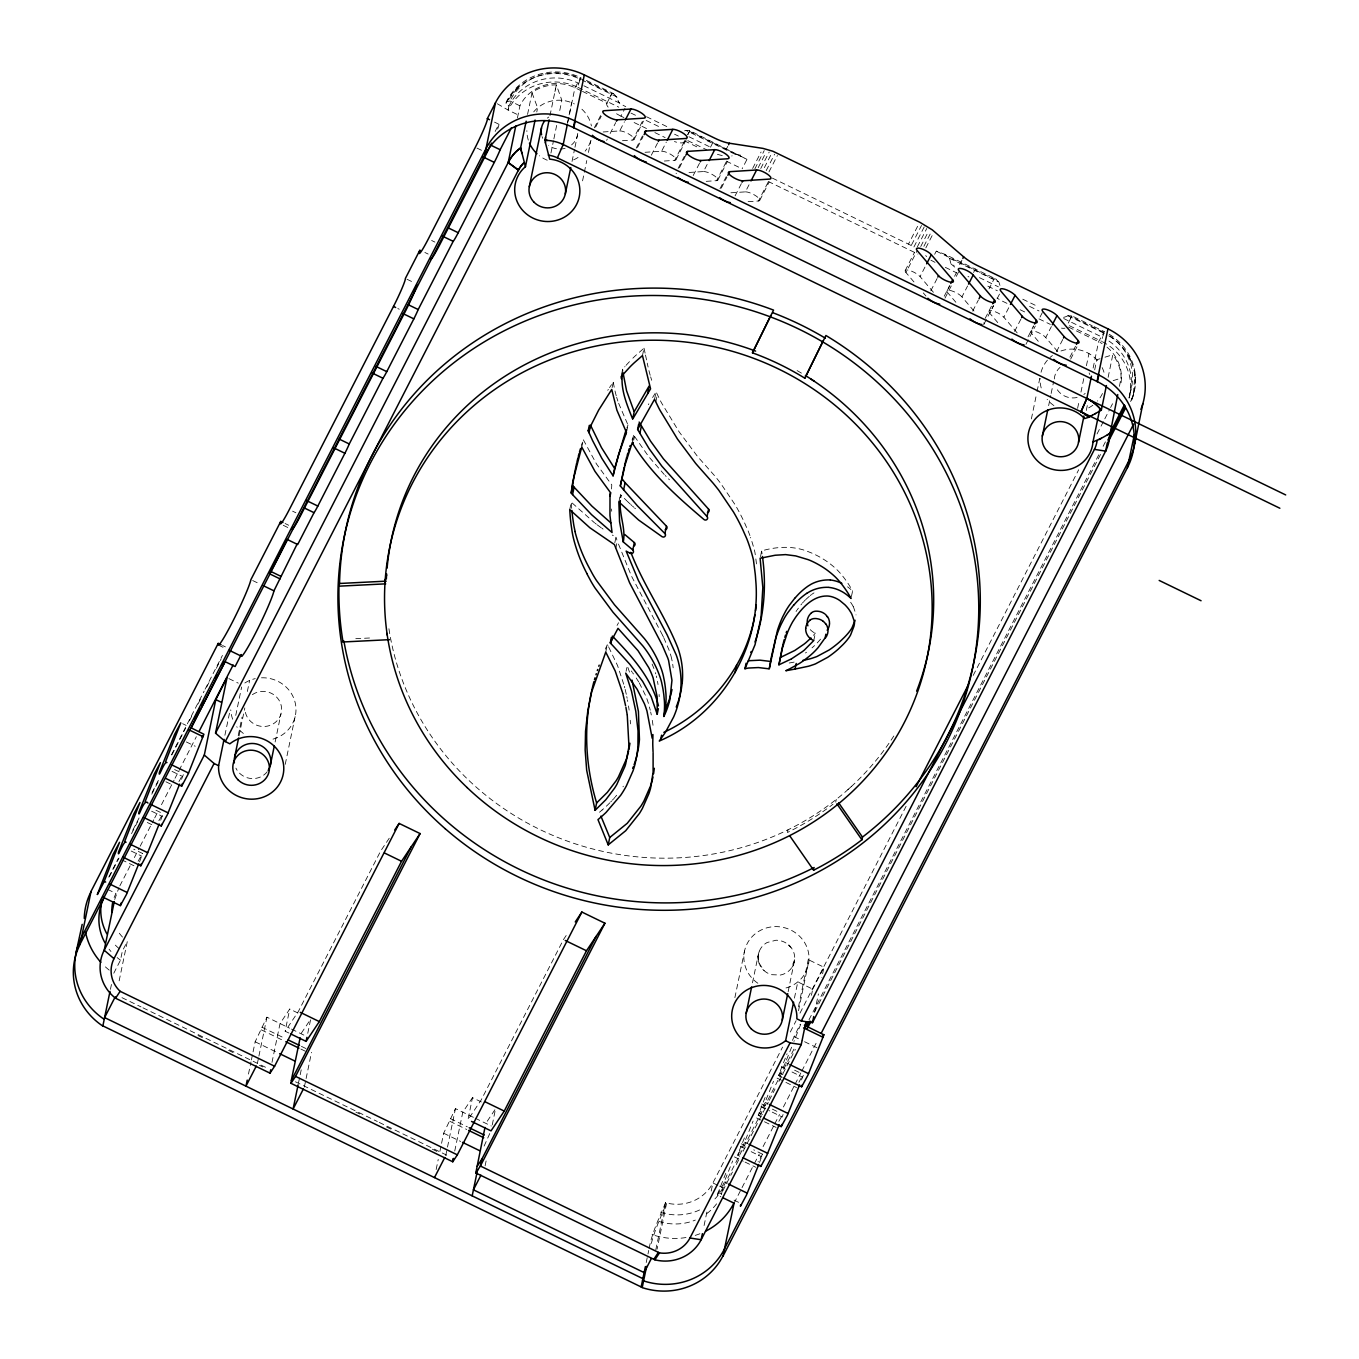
<?xml version="1.0" encoding="UTF-8"?>
<svg xmlns="http://www.w3.org/2000/svg" width="1359" height="1359" viewBox="0 0 1359 1359"><rect width="100%" height="100%" fill="white"/><g stroke="black" fill="none" stroke-linecap="round" stroke-linejoin="round"><path stroke-width="0.75" stroke-dasharray="5 3.75" d="M620.316 497.683L620.384 494.506L626.737 500.758M758.084 957.874L758.135 956.107M611.55 488.985L611.771 484.908L596.499 463.98L583.266 439.653L581.465 445.344M782.155 1077.313L778.605 1075.241L787.048 1053.786M783.056 1114.465L782.24 1116.996L771.606 1111.832M687.875 134.745L689.709 130.906A19.875 2.055 25.4 0 0 689.37 130.413L746.991 159.36L742.133 168.805M788.169 991.645L794.692 959.522A18.363 17.548 11.7 0 0 776.023 940.224L767.054 942.534A18.363 17.548 11.7 0 0 759.069 963.208L764.115 970.649A18.363 17.548 11.7 0 0 771.47 974.675L780.525 975.032A18.363 17.548 11.7 0 0 791.125 968.559L794.692 959.522M481.358 1101.962L472.49 1097.664L467.989 1119.714L481.222 1099.924L563.441 939.613L567.722 933.225M492.264 1124.878L495.525 1108.842L485.826 1123.349M114.7 899.522L118.879 887.767M110.436 989.369L111.693 983.304M113.782 973.231L120.492 960.15L122.361 951.079L127.304 941.447L118.488 984.035M224.898 735.27L229.943 710.927M235.753 715.412L241.63 687.025M238.216 735.576L242.021 717.195M247.355 691.476L249.631 680.434M239.014 735.983L244.824 707.937M275.13 741.997L280.939 713.951M285.237 764.336L295.633 714.138M248.476 1074.069L250.973 1061.957M251.398 1059.952L252.655 1053.904M253.063 1051.883L255.152 1041.792L266.942 1017.195L289.552 1028.168M258.482 1058.117L257.208 1064.25L262.814 1066.968M258.906 1056.079L266.942 1017.195M271.987 1062.415L280.039 1023.548L289.739 1009.041L299.269 1013.661M288.957 1033.061L285.152 1031.226L289.739 1009.041M307.763 1033.316L310.684 1019.199L300.985 1033.706M298.521 1082.8L299.778 1076.753M300.203 1074.731L301.868 1066.662M579.308 82.067L578.764 83.324A52.101 49.807 11.7 0 0 508.929 106.019L506.007 103.488L506.329 101.891A55.464 53.018 11.7 0 1 580.837 77.718L579.529 81.574M304.331 1087.115L311.534 1052.325M508.929 106.019L508.096 110.062L518.051 114.886M517.439 117.91L519.953 105.747A41.059 39.241 11.7 0 1 574.959 87.74L580.599 90.475M527.564 114.411L532.116 92.463A41.059 39.241 11.7 0 1 556.341 84.87L561.862 100.328L559.347 112.508M532.015 92.888L537.62 107.888L536.771 111.948M549.97 115.685L556.341 84.87L554.948 91.597M550.939 153.057L553.47 140.894M553.877 138.873L556.816 124.671M567.467 122.973L568.725 116.891M569.149 114.869L571.663 102.689M567.824 122.225L574.959 87.74L580.837 77.718M497.309 103.76L508.096 110.062A52.101 49.807 11.7 0 1 577.932 87.35L578.764 83.324M572.037 161.449L574.551 149.286M574.976 147.248L577.49 135.085M582.569 180.849L586.765 160.566M588.447 152.446L590.961 140.283M581.737 447.043L583.266 439.653M569.744 509.608L571.273 502.218L594.512 522.79M436.154 1169.521L438.227 1159.431M439.908 1151.362L441.165 1145.314M441.573 1143.31L443.663 1133.219L455.452 1108.621L473.425 1117.336M445.718 1155.677L455.452 1108.621M612.111 387.621L613.266 382.083L609.545 387.587M454.738 1151.056L462.79 1112.189L472.49 1097.664M621.505 374.744L622.66 369.206L625.004 366.522M626.448 432.434L627.994 425.044L618.413 402.757M642.467 355.599L644.013 348.21L636.182 355.039A118.522 113.273 11.7 0 0 631.697 359.337L631.188 359.88M618.855 501.913L620.384 494.506M620.825 497.751L621.301 495.44M632.224 442.694L633.753 435.305L648.617 456.539L664.245 474.512M633.719 440.163L634.5 436.477M485.095 1165.869L486.369 1159.703M614.812 542.751L615.95 537.196L612.297 535.055M615.763 548.526L617.292 541.137L615.95 537.196M654.545 399.308L656.091 391.902L660.219 400.429A111.336 106.41 11.7 0 0 661.612 403.045L679.041 431.72L697.065 455.843A205.973 196.868 11.7 0 0 700.208 459.495L714.256 475.344A219.105 209.422 11.7 0 1 720.389 482.972L735.032 504.614A208.471 199.263 11.7 0 1 741.182 515.859A244.161 233.357 11.7 0 1 744.29 522.264L748.163 531.012A117.604 112.406 11.7 0 1 750.083 536.041L750.525 537.349M655.802 401.924L657.331 394.535M605.757 652.116L607.286 644.727L608.203 646.272M626.091 671.278L626.856 667.592M760.513 556.646L761.635 550.871C777.28 546.386 794.285 545.503 809.488 552.179A56.5 54.003 11.7 0 1 813.073 553.64A86.11 82.304 11.7 0 1 822.908 558.889A68.935 65.895 11.7 0 1 828.514 562.609A106.223 101.534 11.7 0 1 833.746 566.805L835.038 567.926A52.933 50.606 11.7 0 1 838.163 570.933A86.008 82.203 11.7 0 1 845.859 580.293L847.235 582.247A90.594 86.585 11.7 0 1 852.603 591.063M646.221 1262.528L648.719 1250.416M649.143 1248.411C652.048 1232.205 659.455 1217.579 665.604 1202.494L666.64 1203.004A40.855 39.054 11.7 0 0 712.897 1182.942L782.58 1047.093M651.335 1243.417C654.97 1229.436 661.052 1216.305 666.64 1203.004L657.093 1249.159M655.785 1249.889L665.604 1202.494M734.879 997.659L744.545 951.011M813.786 640.514L815.315 633.107L814.211 632.648A9.003 8.613 11.7 0 1 813.446 632.241L813.124 632.037A11.806 11.297 11.7 0 1 812.393 631.527L811.629 630.933A12.469 11.925 11.7 0 1 809.386 628.571M752.478 982.795L758.373 954.409M704.081 1225.529L707.444 1209.306M711.216 1191.045L712.897 1182.942L717.875 1185.354M787.982 829.822L787.422 832.506A274.297 262.168 11.7 0 0 833.016 804.205M721.493 1194.323L722.852 1187.766L795.423 1046.26M851.413 596.618L852.569 591.063L851.125 589.738M794.437 998.118L797.801 981.894L812.716 989.131L811.442 995.298M835.717 802.099L836.278 799.398M798.48 1006.798L808.979 956.09M798.531 1010.688L809.03 959.998L823.945 967.234L821.821 977.495M814.585 1012.421L818.424 993.939M1031.379 418.895L1036.645 393.498M1037.07 391.477L1039.788 378.329M1048.638 405.628L1050.745 395.503M1051.153 393.464L1053.684 381.301M1077.602 408.329L1079.284 400.209M1080.966 392.105L1083.904 377.904M1086.419 365.741L1088.95 353.561M1093.129 368.068L1098.599 341.687L1104.204 331.817M1086.283 410.469L1087.54 404.37M1094.691 369.903L1096.781 359.761L1102.795 357.876M1129.482 396.998A52.101 49.807 11.7 0 0 1101.554 341.296L1102.506 337.015M1102.829 336.268L1104.171 333.074M1108.129 377.343L1112.8 354.75L1104.799 357.247M1119.442 386.347L1121.124 377.377M1121.056 378.549L1121.158 378.142A41.059 39.241 11.7 0 0 1112.8 354.75M1129.074 398.153L1129.737 395.316M794.064 962.868L794.454 961.238M1133.678 393.617L1132.047 398.476M183.346 774.647L180.373 782.274M800.74 1024.278L793.928 1041.47M803.339 1075.275L800.366 1082.902M632.071 439.976L633.753 435.305M626.839 428L627.994 425.044M139.518 861.929L142.61 853.503L133.743 849.205M160.719 820.19L163.063 813.769M725.774 1173.276L717.348 1194.595L720.865 1196.803M738.549 1152.585L737.75 1155.252L741.301 1156.985M765.1 1097.443L758.169 1115.178L761.719 1117.149M759.511 1162.557L762.569 1154.131L758.084 1161.894M717.399 1195.105L723.26 1184.284L732.654 1160.943M739.313 1150.665L744.664 1137.279M737.784 1155.269L743.509 1144.822L753.073 1121.124M758.254 1115.45L764.115 1104.629L773.509 1081.288M792.416 1040.399L800.162 1024.176M778.724 1075.598L784.381 1065.167L793.163 1043.372M1130.62 401.534L1133.27 395.248L1134.969 374.15L1135.19 379.824M605.299 649.126L607.286 644.727M793.537 964.414L792.076 967.217M138.091 861.266L142.576 853.486M178.946 781.612L182.667 774.715M798.939 1082.24L802.659 1075.343M158.884 820.683L162.927 813.684M778.877 1121.311L782.852 1114.363M108.72 877.133L118.352 858.344M132.808 830.162L139.569 817.014M152.089 792.586L159.801 777.552M171.37 754.992L204.139 691.102M205.09 689.234L222.434 655.412M109.349 876.861L118.997 858.073M131.517 833.645L139.23 818.611M151.766 794.183L159.462 779.149M171.998 754.721L185.487 728.407M189.343 720.899L193.199 713.373M198.023 703.979L201.879 696.471M206.687 687.076L210.543 679.551M216.336 668.288L221.143 658.894M495.152 131.466L498.872 124.23L494.54 122.14M119.847 885.881L130.498 865.105M134.371 857.563L139.213 848.118M140.181 846.232L153.737 819.8M154.705 817.914L157.61 812.257M161.483 804.698L174.071 780.151M175.039 778.265L196.342 736.731M519.919 105.815L509.982 100.991L506.329 101.891M594.325 127.831L600.882 115.056M606.777 103.454L611.805 93.652A20.249 2.089 25.4 0 1 611.992 93.55L612.077 93.533M595.633 127.168L601.239 116.211M606.607 140.385L607.303 139.026M610.123 133.539L615.729 122.582M623.883 117.57L620.944 116.144L624.987 108.261M603.158 131.976L619.721 130.923L624.41 121.8M622.456 140.707L632.801 140.045L644.047 118.148M634.109 139.382L643.47 121.121M636.216 148.148L644.642 131.721M637.524 147.485L643.13 136.529M651.301 155.232L657.62 142.899M645.049 152.293L661.612 151.24L666.301 142.117M687.637 134.507L689.676 131.211M664.347 161.025L674.693 160.362L685.921 138.465M676.001 159.699L687.229 137.786M678.107 168.465L686.533 152.038M679.415 167.786L685.955 155.011M693.192 175.549L699.511 163.216M710.502 147.197L713.237 141.863M689.013 172.474L703.503 171.557L708.192 162.434M726.165 149.439L727.761 146.33M706.238 181.342L716.584 180.679L727.812 158.765M717.892 180.017L727.252 161.755M719.998 188.782L728.424 172.355M721.306 188.103L726.912 177.163M735.083 195.866L741.402 183.533M752.648 168.465L761.074 152.038M754.857 168.89L764.217 150.628M730.904 192.791L745.395 191.874L750.066 182.752M758.203 167.684L765.678 153.074M760.751 168.499L769.194 152.072M764.37 167.65L770.927 154.875M766.187 170.622L774.613 154.196M768.973 171.913L777.399 155.47M748.13 201.659L758.475 200.996L769.704 179.082M759.783 200.334L769.143 182.072M772.405 178.131L908.475 244.127L917.835 225.866M924.205 226.936L913.911 247.015L911.226 245.52L921.521 225.441M905.196 270.577L914.556 252.315M917.41 246.743L926.77 228.482M913.961 281.942L905.943 272.513L917.189 250.617M920.739 246.523L928.231 231.913M923.882 246.302L930.439 233.527M925.836 247.899L932.393 235.124M933.412 292.287L920.077 276.59L925.7 265.651M934.652 254.303L936.266 251.16L944.879 254.286L996.062 279.105A17.276 4.909 27.2 0 0 998.491 281.84L949.533 258.295L944.879 254.286M489.75 1133.542L483.991 1146.384M930.813 290.775L937.132 278.459M959.675 264.631L962.07 259.96M944.233 296.228L949.856 285.271M947.087 290.894L949.89 285.424M954.579 276.285L956.447 272.632M944.981 298.165L951.538 285.39M956.26 276.404L959.08 270.934M973.554 272.564L975.388 269.014M973.978 311.041L961.968 296.908L967.591 285.968M972.704 311.092L978.31 300.152M996.062 279.105A20.079 2.072 25.4 0 0 994.007 279.156L989.148 288.618A17.276 4.909 27.2 0 0 989.029 288.838M985.19 318.38L991.747 305.588M984.069 323.969L993.429 305.707M997.744 322.576L989.726 313.148L993.48 305.843M997.217 298.555L1000.971 291.251M1017.195 332.921L1003.859 317.225L1009.482 306.268M1014.595 331.409L1020.915 319.093M1028.016 336.862L1033.638 325.905L1030.869 331.528M1025.96 344.286L1035.32 326.024M1040.043 317.038L1042.863 311.568M1057.761 351.675L1045.751 337.542L1051.373 326.585M1068.259 323.051L1071.504 316.732A20.079 2.072 25.4 0 0 1071.504 315.696A17.276 4.909 27.2 0 1 1068.48 315.781M1056.487 351.726L1062.806 339.41M1069.907 357.179L1075.53 346.222M1070.654 359.116L1077.211 346.341M790.309 1032.008L796.119 1020.677M799.992 1013.135L906.436 805.615M973.197 675.423L1078.672 469.789M1097.053 433.946L1103.831 420.729M1104.799 418.844L1109.64 409.416M1110.592 407.53L1112.528 403.759M812.716 989.131L823.945 967.234M808.979 1019.845L1099.261 453.855M1103.134 446.313L1106.039 440.656M722.767 1190.909L732.45 1172.053M736.323 1164.51L739.228 1158.836M743.101 1151.294L768.26 1102.251M769.228 1100.365L775.021 1089.035M778.894 1081.492L795.355 1049.42M814.704 1011.691L1101.113 453.243M734.064 1203.191L753.413 1165.444M754.381 1163.559L759.222 1154.131M763.095 1146.588L773.73 1125.83M774.698 1123.944L779.539 1114.516M783.413 1106.973L794.064 1086.215M795.015 1084.329L800.825 1072.998M801.793 1071.113L817.286 1040.926M609.97 97.236L611.805 93.652L579.817 78.278A51.965 49.671 11.7 0 0 509.982 100.991M608.153 107.14A17.276 4.909 27.2 0 1 606.895 103.233L606.98 103.08M617.054 625.446L618.549 622.745M648.328 404.693L648.838 403.81M652.575 397.524L656.091 391.902M508.504 98.935L506.16 102.689L519.087 85.974L515.01 90.509M607.762 390.305L608.339 389.404M389.235 838.214L380.605 851.125L298.385 1011.436L285.152 1031.226M796.068 611.465L796.799 610.395M1071.979 316.443L1070.399 318.618L1071.504 316.732L1103.44 332.225M815.315 633.107L813.463 635.349M800.91 604.891L801.793 603.821M616.663 795.253L615.287 796.901M820.53 639.172L819.613 640.259A76.019 72.656 11.7 0 1 812.019 647.852M614.829 797.444L613.877 798.531M802.473 603.022L803.407 601.969M626.057 365.333L630.236 360.848M613.402 799.058L612.416 800.111M803.916 601.425L805.224 600.066M611.601 800.995L610.786 801.844M609.902 802.744L607.643 804.987A152.887 146.126 11.7 0 1 602.105 810.015M805.768 599.54L809.335 596.295M851.363 786.521L847.897 789.664M602.105 810.015L599.506 812.24M810.27 595.531L811.442 594.613M806.482 652.252L805.462 652.983M762.433 1154.182L753.735 1149.833M812.019 594.189L813.99 592.864M740.434 155.13L735.117 154.297L731.771 155.996M689.472 131.313L746.991 159.36M1113.157 380.639L1121.158 378.142M689.115 130.345L688.469 130.447A17.276 4.909 27.2 0 1 686.227 130.396L687.127 130.464M789.205 663.005L796.612 661.663M355.786 638.679L372.043 637.881M1068.242 315.764L1067.97 315.713A19.213 16.835 33.8 0 1 1061.872 317.649L1102.404 337.27M1067.936 315.713L1104.137 333.278M613.351 93.618L614.404 94.518A17.276 4.909 27.2 0 0 616.239 96.455L616.714 96.88A19.23 16.852 33.8 0 0 619.279 102.995A19.162 16.801 33.8 0 1 616.748 96.88L582.416 80.249M719.54 1186.152L723.634 1187.936M586.341 80.385L613.572 93.669A20.181 2.072 25.4 0 0 611.992 93.55M1073.559 316.681L1092.109 325.684M1094.165 326.687L1104.459 331.681M936.266 251.16L994.007 279.156M735.117 154.297L685.683 130.328A19.179 16.801 33.7 0 1 684.613 130.838M583.843 85.77L619.313 102.978A17.276 4.909 27.2 0 0 625.786 106.681M688.979 136.766L711.487 147.689M949.533 258.295L950.943 263.816L954.103 265.345M979.414 277.627L998.389 286.834M646.527 116.738L669.97 128.103M1022.766 299.201L1037.495 306.353M577.932 87.35L618.787 107.174M630.984 113.086L636.675 115.838M646.154 120.441L661.306 127.78M674.574 134.218L678.362 136.053M687.841 140.656L706.782 149.847M987.874 286.171L997.353 290.758M1029.561 306.387L1039.04 310.973M1069.346 325.684L1101.554 341.296M582.484 91.376L606.895 103.233M684.392 140.809L699.63 148.199M726.301 161.143L741.538 168.533M768.209 181.46L917.903 254.048M935.026 262.355L930.898 260.164M945.337 267.366L956.77 272.904M1068.531 327.111L1098.599 341.687A41.059 39.241 11.7 0 1 1102.081 343.606M634.126 122.531L647.445 128.986M654.868 132.587L665.129 137.565M1006.951 303.346L1003.18 301.528A17.276 4.909 27.2 0 1 997.013 298.029M1020.15 309.75L1025.807 312.485M1039.006 318.889L1050.32 324.376M476.975 148.097L481.901 150.492M431.635 240.492L434.914 242.089M424.874 252.468L428.17 254.065M407.02 279.258L413.612 282.451M397.813 308.527L399.257 309.24M292.61 511.171L295.888 512.768M285.084 523.521L288.686 525.254M283.267 525.304L289.025 528.107M252.672 580.531L259.756 583.962M222.536 645.491L225.407 646.884M218.544 645.117L225.628 648.549M228.89 678.617L238.267 683.152M182.616 723.701L186.166 725.417M186.353 741.963L195.22 746.261M793.945 1036.577L802.795 1040.875M804.579 1041.724L816.98 1047.738M785.519 1062.5L788.39 1063.91M794.59 1070.179L799.907 1072.761M174.598 769.551L179.915 772.133M172.032 771.368L182.667 776.533M781.391 1066.849L784.941 1068.565M792.025 1071.996L802.659 1077.16M779.403 1072.914L782.937 1074.646M165.917 781.782L171.234 784.364M777.059 1078.112L784.143 1081.56M785.927 1082.41L796.544 1087.574M765.083 1102.336L767.971 1103.729M761.753 1104.001L765.304 1105.716M772.388 1109.148L777.705 1111.73M155.945 810.236L161.262 812.818M151.613 811.204L162.248 816.351M760.972 1106.668L769.823 1110.966M758.968 1112.749L762.518 1114.465M147.265 822.467L152.582 825.049M756.623 1117.947L776.125 1127.409M744.647 1142.172L747.535 1143.565M741.334 1143.819L744.868 1145.535M131.177 851.023L141.812 856.187M740.536 1146.503L744.086 1148.219M751.17 1151.668L761.804 1156.815M121.529 859.72L133.929 865.734M734.438 1156.917L743.288 1161.215M745.055 1162.081L755.689 1167.228M724.228 1181.99L727.099 1183.383M107.684 889.415L115.974 893.441A40.855 39.054 11.7 0 0 113.578 899.233M718.113 1192.404L721.663 1194.119M734.064 1200.15L741.148 1203.581M291.472 1029.086L306.59 1036.424M475.191 1118.202L491.329 1126.016M660.661 1212.143L661.697 1212.653A51.948 49.637 11.7 0 0 701.448 1209.051M261.845 1027.166L284.456 1038.123M301.426 1046.362L307.083 1049.097M450.356 1118.576L467.309 1126.815M658.775 1221.214L659.828 1221.724A51.948 49.637 11.7 0 0 695.332 1220.076M261.285 1029.85L283.912 1040.824M300.866 1049.046L306.522 1051.798M449.795 1121.277L466.749 1129.499M255.152 1041.792L277.78 1052.766M443.663 1133.219L460.633 1141.441M652.065 1234.295L653.118 1234.804M121.97 997.659L141.03 1006.9M142.933 1007.817L268.81 1068.87M295.464 1081.798L377.309 1121.498M379.212 1122.415L449.642 1156.577M197.972 1035.524L203.714 1038.31M228.55 1050.354L234.275 1053.14M355.922 1112.121L359.744 1113.972M386.483 1126.951L392.224 1129.737M432.332 1149.187L438.074 1151.973M908.475 244.127L911.226 245.52M603.073 529.076L601.986 528.311M601.29 527.819L597.264 524.88M596.329 524.183L595.123 523.249M950.943 263.816L955.7 267.927M925.649 255.628L926.702 256.545M635.451 508.725L634.585 507.96M633.719 507.196L632.513 506.126M631.833 505.531L630.831 504.614M630.168 504.002L628.843 502.762M628.521 502.456L627.128 501.148M762.841 969.409L764.115 970.649M669.46 479.795L668.509 478.861M666.148 476.482L665.197 475.497M1038.293 341.313L1031.617 333.465A8.749 2.497 27.2 0 1 1035.201 331.409A8.749 2.497 27.2 0 1 1045.751 337.542M955.853 302.259L947.835 292.831A8.749 2.497 27.2 0 1 951.419 290.775A8.749 2.497 27.2 0 1 961.968 296.908M923.305 292.915L925.972 296.058M631.289 670.972L632.037 671.975M632.513 672.654L633.464 673.996M636.199 677.988L638.696 681.929M639.274 682.881L645.95 696.352A101.432 96.948 11.7 0 1 648.532 703.775L650.265 710.196M608.747 647.207L617.53 665.519L624.274 685.853M759.766 964.907L760.649 966.521M662.496 635.129L631.476 576.097L617.292 541.137M662.682 635.519L663.43 637.031M663.787 637.796L669.24 650.485A79.875 76.342 11.7 0 1 670.123 653.118L670.87 655.582M853.214 606.556L853.367 606.878A33.856 32.361 11.7 0 1 853.656 607.541L856 614.438A17.548 16.767 11.7 0 1 856.017 614.931M1130.433 359.846L1128.123 354.308L1132.387 364.722M627.875 667.439L629.642 672.518M651.708 380.282L650.638 376.868M617.852 401.092L616.663 397.304M655.378 672.654L655.751 673.877M650.18 375.271L648.939 370.599M616.222 395.809L614.914 390.611M671.006 656.074L672.127 660.882M624.393 686.329L624.766 687.807M656.346 676.035L656.737 677.648M625.174 689.421L626.329 694.449M648.09 367.066L647.224 363.142M644.013 348.21L645.202 353.646M650.672 711.997L651.301 714.953M645.508 355.039L646.544 359.914M626.771 696.589L627.128 698.271M614.217 387.213L613.266 382.083M627.433 699.902L627.739 701.482M657.484 681.301L658.028 684.528M652.286 720.355L653.016 725.264M628.521 705.967L628.724 707.292M761.669 551.108L762.059 553.793M755.281 554.761L754.941 552.433A179.15 171.234 11.7 0 0 750.525 537.366M628.792 707.767L629.115 710.094M672.722 664.279L673.164 667.813M755.859 558.94L756.504 564.07M622.66 369.206L622.898 371.296M630.236 720.27L630.508 723.888M611.72 511.256L611.55 508.996M571.697 508.351L571.273 502.218M659.115 694.5L659.183 696.657M893.814 736A274.297 262.168 11.7 0 1 604.789 851.821A274.297 262.168 11.7 0 1 388.793 627.824M797.104 370.599A274.297 262.168 11.7 0 1 802.778 373.929M619.721 130.923A8.749 2.497 27.2 0 1 630.661 135.204A8.749 2.497 27.2 0 1 632.801 140.045M661.612 151.24A8.749 2.497 27.2 0 1 672.552 155.521A8.749 2.497 27.2 0 1 674.693 160.362M703.503 171.557A8.749 2.497 27.2 0 1 714.443 175.838A8.749 2.497 27.2 0 1 716.584 180.679M676.035 173.357A8.749 2.497 27.2 0 1 676.595 173.273M745.395 191.874A8.749 2.497 27.2 0 1 756.334 196.155A8.749 2.497 27.2 0 1 758.475 200.996M989.726 313.148A8.749 2.497 27.2 0 1 993.31 311.092A8.749 2.497 27.2 0 1 1003.859 317.225M983.865 322.779A8.749 2.497 27.2 0 1 983.593 324.393M905.943 272.513A8.749 2.497 27.2 0 1 909.528 270.458A8.749 2.497 27.2 0 1 920.077 276.59M1107.007 347.14A41.059 39.241 11.7 0 1 1120.529 385.514M1064.963 328.182A17.276 4.909 27.2 0 1 1061.498 328.148M684.409 141.115A17.276 4.909 27.2 0 1 674.438 141.574M620.944 116.144A17.276 4.909 27.2 0 1 614.064 112.168M506.007 103.488A55.464 53.018 11.7 0 1 580.514 79.332M757.863 983.253A32.667 31.223 11.7 0 1 755.332 933.701A32.667 31.223 11.7 0 1 805.887 944.913A32.667 31.223 11.7 0 1 782.512 988.723M577.745 133.42A18.363 17.548 11.7 0 1 571.612 144.886M565.106 148.318A18.363 17.548 11.7 0 1 548.407 145.311M542.717 138.295A18.363 17.548 11.7 0 1 542.037 136.579M547.354 118.097A18.363 17.548 11.7 0 1 548.815 117.01M590.638 141.064A32.65 31.206 11.7 0 1 585.134 151.138M578.051 157.44A32.65 31.206 11.7 0 1 572.173 160.447M547.235 160.226A32.65 31.206 11.7 0 1 539.404 155.758M528.311 140.096A32.65 31.206 11.7 0 1 526.867 130.668M533.713 111.863A32.65 31.206 11.7 0 1 574.33 103.913M581.924 109.213A32.65 31.206 11.7 0 1 591.42 125.962M1102.472 393.498A32.65 31.206 11.7 0 1 1097.46 401.075M1092.908 405.186A32.65 31.206 11.7 0 1 1087.37 408.498M1053.904 405.594A32.65 31.206 11.7 0 1 1047.126 399.342M1041.198 387.91A32.65 31.206 11.7 0 1 1040.111 378.363M1041.045 372.247A32.65 31.206 11.7 0 1 1052.41 355.514M1061.005 350.962A32.65 31.206 11.7 0 1 1098.819 362.157M1102.166 367.61A32.65 31.206 11.7 0 1 1104.357 373.674M1085.178 393.363A18.363 17.548 11.7 0 1 1083.819 394.467M1077.126 397.474A18.363 17.548 11.7 0 1 1056.147 387.791M1054.312 378.991A18.363 17.548 11.7 0 1 1060.054 367.338M1089.086 372.91A18.363 17.548 11.7 0 1 1089.816 374.591M759.069 963.208A18.245 17.446 11.7 0 1 759.29 951.266M122.514 937.081A40.855 39.054 11.7 0 1 118.335 931.798M267.23 771.725A18.347 17.531 11.7 0 1 235.905 768.141M252.383 694.653A18.347 17.531 11.7 0 1 279.92 701.839A18.347 17.531 11.7 0 1 267.451 726.114A18.347 17.531 11.7 0 1 244.994 709.024M261.489 677.801A32.684 31.24 11.7 0 1 295.599 704.811A32.684 31.24 11.7 0 1 271.46 739.517M243.363 733.452A32.684 31.24 11.7 0 1 236.755 726.725M232.695 719.217A32.684 31.24 11.7 0 1 230.758 709.874M244.824 682.999A32.684 31.24 11.7 0 1 255.254 678.617M120.492 960.15A51.948 49.637 11.7 0 1 117.146 957.585M110.962 951.487A51.948 49.637 11.7 0 1 109.077 949.177M699.919 1233.734A66.914 63.958 11.7 0 1 694.041 1235.739M686.006 1237.539A66.914 63.958 11.7 0 1 653.067 1234.94M109.213 970.105A66.914 63.958 11.7 0 1 104.915 966.419M853.214 606.556A19.926 19.043 11.7 0 0 852.535 605.248L850.785 602.496A30.102 28.777 11.7 0 0 850.004 601.408M797.189 609.817A97.525 93.227 11.7 0 1 798.396 608.153M847.54 586.816A46.818 44.745 11.7 0 1 850.921 589.551M652.099 664.109A95.096 90.9 11.7 0 1 653.934 668.56M623.356 786.198A105.628 100.957 11.7 0 1 622.966 786.81M498.872 124.23A24.751 1.852 -64.1 0 1 497.479 129.479M119.031 948.514A51.948 49.637 11.7 0 1 112.831 942.416M1110.031 336.03A51.965 49.654 11.7 0 1 1128.344 397.015M1108.978 341.075A52.101 49.807 11.7 0 1 1129.023 397.609M1109.199 334.263A55.464 53.001 11.7 0 1 1131.062 400.82M1108.876 335.86A55.464 53.001 11.7 0 1 1131.707 400.09M722.258 155.538A21.948 6.234 27.2 0 1 715.378 153.601M968.933 276.947A21.948 6.234 27.2 0 1 967.982 276.455M999.969 285.373A19.213 16.835 33.8 0 1 999.001 282.264M716.584 1203.836A51.948 49.637 11.7 0 1 704.862 1214.98M722.852 1187.766A51.948 49.637 11.7 0 1 712.626 1201.22M789.987 946.221L788.713 944.981L791.142 947.597L789.987 946.221"/><path stroke-width="1.5" d="M610.004 496.375L609.953 515.316L612.043 532.524L591.59 514.687L573.039 495.118L571.222 493.045L572.003 486.964A199.094 190.294 11.7 0 1 573.09 480.322L581.737 447.043L594.97 471.369L610.242 492.315L610.004 496.375L610.786 492.671M1109.607 436.426L1117.744 394.569M385.005 582.892L385.243 579.291M386.534 575.503L386.635 573.923M805.734 628.215L805.683 629.336A12.469 11.925 11.7 0 0 810.1 638.322L810.864 638.934A11.806 11.297 11.7 0 0 811.527 639.376L811.918 639.63A9.003 8.613 11.7 0 0 812.546 639.97L813.786 640.514L804.392 650.027A71.297 68.137 11.7 0 1 802.337 651.657L791.516 658.826M97.338 894.46L113.171 854.182L119.541 842.308L103.862 882.28L97.44 894.443M159.19 824.013L146.891 854.641L140.826 865.819L141.37 863.661M191.483 727.999L203.901 734.268L188.035 774.29L181.715 786.148M657.195 714.239L657.161 696.895L653.101 677.852A95.096 90.9 11.7 0 0 648.719 667.592L638.051 650.706L618.022 628.351L610.276 642.875L629.913 664.347L642.62 681.318L651.216 696.81L657.195 714.239L658.334 708.702M664.262 714.681L665.74 705.593A121.546 116.161 11.7 0 0 665.978 702.025L666.063 699.206A81.149 77.565 11.7 0 0 665.927 693.583L665.349 687.501A140.826 134.609 11.7 0 0 664.398 681.114L663.243 675.457A69.105 66.047 11.7 0 0 661.867 670.565L661.459 669.358A101.67 97.169 11.7 0 0 655.446 655.531A116.059 110.928 11.7 0 0 650.197 646.595A105.662 100.991 11.7 0 0 644.319 638.492L614.523 604.823L596.533 580.565A123.057 117.621 11.7 0 1 592.49 573.923L588.311 566.125A167.242 159.852 11.7 0 1 574.976 531.539M654.325 768.294L653.577 773.764M756.3 604.857L755.553 610.718M682.15 683.271L681.335 689.047A95.504 91.274 11.7 0 1 680.298 694.126L678.888 699.443M571.222 493.045L573.532 479.574A199.094 190.294 11.7 0 1 574.619 472.932L576.675 463.062M629.93 743.254L628.86 749.607M771.232 657.926L769.245 668.9L775.972 637.609A125.945 120.39 11.7 0 1 781.153 624.257L784.16 618.447A80.419 76.868 11.7 0 1 787.846 612.637L793.758 604.976M771.334 657.161L777.501 630.219A125.945 120.39 11.7 0 1 782.682 616.867L785.689 611.057A80.419 76.868 11.7 0 1 789.375 605.248L795.287 597.586M791.074 659.064L778.945 664.806L782.003 648.973M778.945 664.806L782.444 647.886L787.235 633.107M754.874 614.812C746.414 665.706 710.264 710.655 663.855 732.365M707.054 516.556L661.901 466.222L649.007 448.521L637.609 429.461L654.545 399.308L658.69 407.819A111.336 106.41 11.7 0 0 660.083 410.435L677.512 439.11L695.536 463.249A205.973 196.868 11.7 0 0 698.679 466.884L712.728 482.734A219.105 209.422 11.7 0 1 718.86 490.361L733.486 512.003A208.471 199.263 11.7 0 1 739.653 523.266A244.161 233.357 11.7 0 1 742.761 529.67L746.635 538.402A117.604 112.406 11.7 0 1 748.537 543.43L748.996 544.755A179.15 171.234 11.7 0 1 753.43 559.823L755.264 574.262A140.487 134.269 11.7 0 1 755.672 579.563C762.025 646.799 721.204 714.647 659.268 741.029L663.396 735.219A145.345 138.924 11.7 0 0 665.859 731.516L673.588 717.076A101.093 96.625 11.7 0 0 677.19 707.41L678.77 701.516A95.504 91.274 11.7 0 0 679.806 696.437L680.621 690.661A78.126 74.677 11.7 0 0 681.029 679.857L680.927 677.937A87.469 83.595 11.7 0 0 676.255 655.004L667.201 635.01L638.356 580.344L626.159 551.108L630.321 553.368A2.208 2.106 11.7 0 0 632.801 549.97L623.271 541.918L619.568 521.703L618.855 501.913L638.611 520.021L662.105 536.72A2.208 2.106 11.7 0 0 664.908 533.543L637.507 505.939L620.316 485.961L625.225 464.336L632.224 442.694C650.417 473.102 677.241 496.816 703.962 519.495A2.208 2.106 11.7 0 0 706.986 519.461A2.208 2.106 11.7 0 0 707.054 516.556L708.583 509.166L663.43 458.832L650.536 441.131L639.138 422.054M620.316 485.961L624.189 467.173M1134.714 443.815L1142.834 403.759M671.992 689.54L671.38 692.394A89.218 85.277 11.7 0 1 667.524 704.319L665.417 709.126M1140.897 409.348A66.54 63.584 11.7 0 0 1107.993 328.878L977.206 265.447A21.948 6.234 27.2 0 1 963.667 256.851L932.308 229.875L919.703 222.213L772.812 151.223L762.943 148.386L729.358 143.222A21.948 6.234 27.2 0 1 715.055 138.312L584.319 74.898A66.523 63.584 11.7 0 0 495.508 102.706L487.337 118.641A24.751 1.852 -64.1 0 1 475.327 147.299L428.34 238.912A24.751 1.852 -64.1 0 1 419.931 250.073L405.373 278.459A24.122 1.818 -64.1 0 1 393.498 306.438L289.314 509.574A24.122 1.818 -64.1 0 1 280.769 521.414L250.888 579.664A37.356 2.803 -64.1 0 1 232.321 622.286A37.356 2.803 -64.1 0 1 218.204 643.402L91.053 891.334L80.147 943.995L484.806 155.011A66.54 63.584 11.7 0 1 573.413 127.559L1097.426 381.692A66.523 63.584 11.7 0 1 1127.63 467.224L722.971 1256.209L734.064 1203.191L722.835 1197.738M114.292 901.544L104.201 950.23A40.855 39.054 11.7 0 0 115.549 998.236L270.016 1073.151L274.603 1066.22L399.138 823.418L420.084 833.577L295.549 1076.379L290.962 1083.31L452.768 1161.775L457.337 1154.844L581.873 912.042L604.925 923.22L480.39 1166.022L475.803 1172.953L654.885 1259.81A40.855 39.054 11.7 0 0 701.142 1239.731L801.232 1044.595L805.904 1022.002M110.011 991.374L102.876 1025.892L642.229 1287.466L646.578 1266.384M115.855 996.776L115.549 998.236L120.136 991.306A29.422 28.131 11.7 0 1 113.986 958.673L214.076 763.503L204.309 755.06L215.792 699.613L227.021 677.699L215.537 733.164L225.322 741.589L229.875 743.815A32.684 31.24 11.7 0 1 280.447 754.585A32.684 31.24 11.7 0 1 257.734 798.65A32.684 31.24 11.7 0 1 218.595 765.695L214.076 763.503M218.595 765.695L224.048 739.33M234.869 756.012L238.606 737.988M191.279 727.761L225.169 661.697L235.124 666.522L241.256 654.562A37.356 2.803 -64.1 0 0 255.373 633.464A37.356 2.803 -64.1 0 0 273.94 590.842L297.315 543.668M270.152 766.034L274.297 746.006M389.761 639.647L343.046 641.975A320.979 306.794 11.7 0 1 338.969 586.171L339.529 583.487A320.979 306.794 11.7 0 1 773.56 310.107L752.461 352.83A274.297 262.168 11.7 0 1 804.834 378.21L825.915 335.503A320.979 306.794 11.7 0 1 862.472 837.093L861.912 839.794A320.979 306.794 11.7 0 1 813.616 870.202L789.817 835.938M247.219 1080.116L245.962 1086.164L256.273 1066.085M343.046 641.975L343.283 640.802M270.016 1073.151L270.713 1069.788M300.135 1037.8L291.234 1080.762L411.25 846.759M290.962 1083.31L291.658 1079.946M484.619 155.368L495.508 102.706M290.86 1033.995L306.098 1041.385L306.93 1037.342M298.114 1084.822L293.102 1109.012L303.397 1088.933M515.757 126.03L508.198 162.536L215.537 733.164M545.333 142.423L549.682 159.139A32.65 31.206 11.7 0 1 578.119 200.877A32.65 31.206 11.7 0 1 529.364 216.081A32.65 31.206 11.7 0 1 525.44 166.698L520.616 147.91L526.154 121.206M525.44 166.698L535.089 120.051M529.297 186.71L541.477 127.899M545.486 137.276L545.452 142.95M549.121 119.796L544.976 140.843M548.255 155.13L548.849 155.215A29.388 28.08 11.7 0 1 557.394 157.848L563.204 144.53L567.399 124.247M573.413 127.559L584.319 74.898M573.804 127.746L575.197 121.036M565.31 193.895L570.78 167.531M572.564 494.574L574.093 487.185L572.751 485.639M588.192 430.837L598.673 410.078L611.737 389.472L616.884 410.146L626.448 432.434L618.702 454.263L613.079 475.837L601.833 458.306L592.524 440.469L588.192 430.837L589.347 425.299M589.025 432.706L590.553 425.316L601.459 447.57L614.608 468.43L613.079 475.837M452.768 1161.775L453.464 1158.429L453.04 1159.227M632.479 418.64C626.771 404.286 620.18 388.759 622.507 373.147M625.31 435.39L626.448 429.852M484.976 1127.46L475.803 1172.953M472.185 1195.869L477.604 1169.657M596.091 936.402L481.782 1159.295L480.39 1166.022L659.472 1252.879A29.422 28.131 11.7 0 0 689.964 1238.015L701.142 1239.731L702.399 1233.649M619.772 502.83L620.163 500.978M632.954 443.866L633.243 442.473M623.577 490.089L625.106 482.7L621.844 478.572M637.609 429.461L638.747 423.906M647.614 393.397L649.143 385.99L634.211 411.692L632.682 419.099L650.57 388.844L642.467 355.599L634.653 362.428A118.522 113.273 11.7 0 0 630.168 366.726L621.131 376.596L621.369 378.685M639.851 433.436L641.38 426.047M623.271 541.918C626.023 528.396 619.008 514.755 620.316 500.808M610.276 642.875L611.414 637.337M610.854 643.47L611.992 637.932M630.321 553.368L630.508 552.45M632.801 549.97L634.347 542.581L624.8 534.529M627.263 715.157L628.911 745.395A99.734 95.317 11.7 0 1 628.69 748.079L625.701 763.843A72.757 69.547 11.7 0 1 624.953 766.323L616.85 784.398A92.48 88.403 11.7 0 1 614.523 788.237L605.774 799.788L595.089 810.338L596.618 802.931C585.729 766.935 583.368 728.254 591.556 691.442M664.908 533.543L666.437 526.154L625.106 482.7M653.101 752.835L653.101 772.184L650.621 787.965A86.976 83.137 11.7 0 1 648.906 793.639L642.433 808.333A106.036 101.347 11.7 0 1 639.393 813.497L625.718 830.706L608.22 844.89L609.749 837.501L600.916 816.113M653.05 751.765L652.847 747.059A154.314 147.485 11.7 0 1 652.762 743.628L652.932 734.539M660.814 738.871L661.578 735.185M752.461 352.83L770.757 315.577M735.083 672.671L736.612 665.264M804.834 378.21L823.112 340.956M768.752 668.798L758.441 667.558L748.503 668.05A37.661 35.997 11.7 0 0 746.94 668.322L744.97 668.747L746.108 663.209M641.159 1286.956L645.389 1266.554M788.441 669.511L785.808 670.734L795.083 669.053L796.238 663.498M746.193 1013.219L751.646 986.855M825.898 634.194L825.134 637.898L818.084 647.648A76.019 72.656 11.7 0 1 809.284 656.244L803.933 660.389A95.181 90.968 11.7 0 1 799.245 663.566L788.645 669.426M782.274 1020.048L787.744 993.684M813.616 870.202L813.871 869.03M801.232 1044.595L790.055 1042.863L785.621 1040.722L793.605 1002.178M785.621 1040.722A32.667 31.223 11.7 0 1 735.049 1030.054A32.667 31.223 11.7 0 1 757.659 985.971A32.667 31.223 11.7 0 1 796.85 1018.825L801.3 1020.966L812.461 1022.681L813.735 1016.515M1042.336 436.052L1047.806 409.688M1092.33 415.276L1088.763 417.281A29.388 28.08 11.7 0 0 1080.983 411.794L1086.826 398.493L1091.447 376.171M1078.536 442.27L1083.989 415.905M1097.036 381.505L1107.942 328.861M1097.426 381.692L1098.819 374.982L574.806 120.849A66.54 63.584 11.7 0 0 486.199 148.284L81.54 937.268M1094.997 413.782L1101.317 410.197L1099.448 407.972A41.025 39.207 11.7 0 0 1086.843 398.527L1080.983 411.777A29.422 28.114 11.7 0 1 1088.763 417.281L1084.601 418.572A32.65 31.206 11.7 0 0 1033.214 421.596A32.65 31.206 11.7 0 0 1050.065 468.6A32.65 31.206 11.7 0 0 1092.976 441.964L1099.703 409.501M1106.413 385.548L1101.317 410.197A41.093 39.275 11.7 0 0 1086.826 398.493M812.461 1022.681L1105.614 451.12L1107.296 443M1127.443 467.581L1134.391 434.54M652.966 777.076L652.15 780.576A86.976 83.137 11.7 0 1 650.434 786.249L643.962 800.944A106.036 101.347 11.7 0 1 640.921 806.108L627.246 823.299L609.749 837.501M614.608 468.43L625.972 430.242M782.121 648.345L783.192 643.639M76.019 952.795L82.186 924.375M628.571 751.051L627.229 756.453A72.757 69.547 11.7 0 1 626.482 758.934L618.379 777.008A92.48 88.403 11.7 0 1 616.069 780.83L607.303 792.399L596.618 802.931M591.777 690.423L592.932 685.497M624.562 465.559L626.754 456.93M576.98 461.788L577.949 457.796M783.379 642.858L784.177 639.698M593.17 684.528L593.934 681.657M578.305 456.403L579.087 453.498M579.495 451.986L580.429 448.776M627.128 455.622L627.858 453.057M784.839 637.337L785.519 635.027M594.478 679.738L595.055 677.767M855.083 620.282L852.144 627.518A28.233 26.993 11.7 0 1 850.054 630.797L848.441 632.869A75.441 72.095 11.7 0 1 844.364 637.354L839.811 641.72A101.653 97.152 11.7 0 1 834.477 646.12L833.865 646.595A91.257 87.231 11.7 0 1 829.177 649.959L817.082 656.448A60.628 57.944 11.7 0 1 815.502 657.06L811.51 658.402A50.589 48.346 11.7 0 1 809.726 658.911L802.659 660.508M628.504 450.899L629.166 448.742M595.972 674.743L596.312 673.707M756.233 638.339C764.454 611.992 766.357 583.758 762.433 556.477M629.846 446.601L630.185 445.514M761.023 1165.258L760.853 1166.447L766.714 1155.626L779.183 1124.64M786.198 632.818L786.691 631.357M597.331 670.565L597.688 669.494M755.893 639.376L755.009 641.941M740.672 1204.855L740.434 1206.282L746.448 1195.105L758.747 1164.476M598.792 666.25L599.183 665.163M161.619 824.335L161.228 825.966L167.31 814.805L179.609 784.177M802.031 1085.145L801.657 1086.775L808.044 1074.918L823.911 1034.811L804.392 1025.196M634.058 764.794L634.5 763.571A86.449 82.627 11.7 0 0 636.573 756.691L638.339 748.35A107.259 102.52 11.7 0 0 639.443 739.5L638.407 711.42L632.02 680.112M781.799 1124.471L781.221 1126.611L787.303 1115.45L799.602 1084.805M121.155 902.954L120.373 905.621L126.455 894.46L138.754 863.831M182.446 783.463L181.647 786.148L165.713 778.401M633.243 766.918L632.682 768.345M124.654 841.527L139.96 802.489L133.76 814.007L118.556 851.94C117.18 859.754 123.584 840.1 126.098 842.223M145.09 801.708L160.396 762.654L154.179 774.188L138.975 812.121C137.939 820.428 144.02 797.206 147.961 803.101M165.509 761.872L180.781 722.835L174.615 734.353L159.411 772.286C158.035 780.117 164.439 760.445 166.953 762.569M751.238 651.471L750.78 652.49M801.3 1020.966L1094.437 449.387L1105.614 451.12L1106.107 450.118M521.414 151.393L520.616 147.91L517.728 150.186A41.025 39.224 11.7 0 0 508.198 162.536L518.357 170.215A29.405 28.114 11.7 0 1 524.013 162.723A29.303 28.012 11.7 0 0 518.475 169.994L225.322 741.589M518.085 170.775L518.475 169.994L508.198 162.536A41.059 39.241 11.7 0 1 519.631 148.641L520.616 147.91M195.016 718.079L199.858 708.634M201.795 704.862L203.731 701.074M215.351 678.43L217.287 674.659M222.129 665.214L224.065 661.442M416.805 284.863A24.122 1.818 -64.1 0 1 405.016 312.026L300.832 515.163A24.122 1.818 -64.1 0 1 292.015 527.971M199.246 731.074L233.119 664.993M511.46 127.729L500.163 149.728A14.592 1.104 -64.1 0 1 494.302 162.384L458.221 232.729A14.592 1.104 -64.1 0 1 453.193 241.341L418.198 309.546A11.993 0.9 -64.1 0 1 413.849 318.855L386.771 371.636A11.993 0.9 -64.1 0 1 382.966 378.261L349.263 443.968A11.993 0.9 -64.1 0 1 344.897 453.277L317.836 506.058A11.993 0.9 -64.1 0 1 314.031 512.683L297.689 544.534L287.208 539.455L269.592 573.821L280.056 578.9M204.309 755.06L104.201 950.23L113.986 958.673M114.886 997.506L104.592 1017.585L642.875 1278.649M616.442 121.223L617.139 119.847L644.047 118.148A8.749 2.497 27.2 0 0 641.89 113.307A8.749 2.497 27.2 0 0 630.95 109.026L604.059 110.725A8.749 2.497 27.2 0 0 606.199 115.566A8.749 2.497 27.2 0 0 617.139 119.847M625.344 119.983L630.95 109.026M644.064 134.694L645.95 131.042L672.841 129.343A8.749 2.497 27.2 0 1 683.781 133.624A8.749 2.497 27.2 0 1 685.921 138.465L659.03 140.164A8.749 2.497 27.2 0 1 648.09 135.883A8.749 2.497 27.2 0 1 645.95 131.042M658.317 141.54L659.03 140.164M667.235 140.3L672.841 129.343M685.955 155.011L687.841 151.359L714.732 149.66A8.749 2.497 27.2 0 1 725.672 153.941A8.749 2.497 27.2 0 1 727.812 158.765L700.921 160.481A8.749 2.497 27.2 0 1 689.981 156.2A8.749 2.497 27.2 0 1 687.841 151.359M700.208 161.857L700.921 160.481M709.126 160.6L714.732 149.66M728.56 144.767L729.358 143.222M727.846 175.328L729.732 171.676L756.623 169.977A8.749 2.497 27.2 0 1 767.563 174.258A8.749 2.497 27.2 0 1 769.704 179.082L742.812 180.798A8.749 2.497 27.2 0 1 731.872 176.517A8.749 2.497 27.2 0 1 729.732 171.676M742.099 182.174L742.812 180.798M306.098 1041.385L319.331 1021.594L401.551 861.283L420.084 833.577M751.017 180.917L756.623 169.977M434.472 1177.59L444.767 1157.494M926.634 263.816L931.306 254.694A8.749 2.497 27.2 0 0 920.756 248.544A8.749 2.497 27.2 0 0 917.189 250.617L938.542 275.724A8.749 2.497 27.2 0 0 949.092 281.857A8.749 2.497 27.2 0 0 952.659 279.801L931.306 254.694M471.539 1121.43L491.024 1130.875L504.257 1111.084L586.493 950.773L604.925 923.22M937.829 277.1L938.542 275.724M480.916 1175.212L473.425 1189.821L644.132 1272.602L651.301 1258.621M962.868 258.397L963.667 256.851M950.79 283.453L952.659 279.801M968.525 284.133L973.197 275.011A8.749 2.497 27.2 0 0 962.648 268.861A8.749 2.497 27.2 0 0 959.08 270.934L980.417 296.041A8.749 2.497 27.2 0 0 990.983 302.174A8.749 2.497 27.2 0 0 994.55 300.118L973.197 275.011M979.024 298.776L980.417 296.041M992.682 303.77L994.55 300.118M1010.416 304.45L1015.088 295.328A8.749 2.497 27.2 0 0 1004.539 289.178A8.749 2.497 27.2 0 0 1000.971 291.251L1022.308 316.358A8.749 2.497 27.2 0 0 1032.874 322.491A8.749 2.497 27.2 0 0 1036.441 320.435L1015.088 295.328M1021.611 317.717L1022.308 316.358M1034.573 324.088L1036.441 320.435M1052.308 324.767L1056.979 315.645A8.749 2.497 27.2 0 0 1046.43 309.495A8.749 2.497 27.2 0 0 1042.863 311.568L1064.199 336.675A8.749 2.497 27.2 0 0 1074.765 342.808A8.749 2.497 27.2 0 0 1078.333 340.752L1056.979 315.645M1063.502 338.034L1064.199 336.675M1076.464 344.405L1078.333 340.752M916.102 786.742L968.355 684.868M689.964 1238.015L790.055 1042.863M805.106 1027.404L808.01 1021.73M1109.912 433.096L1124.42 404.812M806.957 1026.775L809.862 1021.119M1107.891 440.027L1125.303 406.069M807.093 1028.916L810.966 1021.373M1108.027 442.185L1125.439 408.21M821.142 1033.384L1133.695 423.991M744.97 668.747L755.043 644.693L761.04 617.615L762.841 587.53L760.106 558.26L775.208 555.236L785.604 554.608L795.728 555.916L807.959 559.585A56.5 54.003 11.7 0 1 811.544 561.046A86.11 82.304 11.7 0 1 821.38 566.295A68.935 65.895 11.7 0 1 826.968 570.016A106.223 101.534 11.7 0 1 832.218 574.194L833.509 575.316A52.933 50.606 11.7 0 1 836.634 578.322A86.008 82.203 11.7 0 1 844.313 587.683L845.706 589.653A90.594 86.585 11.7 0 1 851.074 598.453L849.596 597.128A46.818 44.745 11.7 0 0 845.808 594.053L844.551 593.187A35.657 34.077 11.7 0 0 842.189 591.726L839.675 590.435A32.344 30.917 11.7 0 0 829.856 587.513L828.854 587.394M201.778 737.088L202.423 735.966M822.824 1035.898L823.86 1034.641M477.196 1166.243L481.782 1159.295M653.832 1259.3L658.419 1252.369M654.885 1259.81L659.472 1252.879M394.722 830.009L399.138 823.418M575.265 921.929L581.873 912.042M811 638L805.921 642.637A71.297 68.137 11.7 0 1 803.865 644.268L794.845 650.434L780.61 657.365M811.51 612.841L811.187 613.113A12.826 12.265 11.7 0 0 807.858 618.124L807.654 618.668A13.403 12.809 11.7 0 0 807.28 620.825L807.212 621.946A12.469 11.925 11.7 0 0 807.892 625.819M809.981 620.231L809.743 620.451A12.826 12.265 11.7 0 0 806.329 625.514L806.108 626.108A13.403 12.809 11.7 0 0 805.751 628.215M806.685 593.39L809.794 591.556A35.759 34.179 11.7 0 1 826.136 587.309A25.566 24.428 11.7 0 1 827.835 587.326L828.429 587.36M1105.614 451.12A41.025 39.207 11.7 0 0 1109.657 433.606L1100.739 438.634M1108.706 434.133L1109.657 433.589M1108.214 434.404L1107.262 434.948M1095.49 413.51L1092.041 415.446M1101.334 438.294L1092.976 441.964M1098.921 439.653L1099.839 439.144M748.231 660.967L748.469 660.933A37.661 35.997 11.7 0 1 750.032 660.661L759.97 660.168L770.281 661.408M795.083 669.053L808.197 666.301A50.589 48.346 11.7 0 0 809.981 665.791L813.973 664.449A60.628 57.944 11.7 0 0 815.553 663.838L827.631 657.348A91.257 87.231 11.7 0 0 832.337 653.985L832.948 653.526A101.653 97.152 11.7 0 0 838.282 649.126L842.835 644.761A75.441 72.095 11.7 0 0 846.912 640.259L848.526 638.186A28.233 26.993 11.7 0 0 850.615 634.908L853.86 626.533A23.528 22.491 11.7 0 0 854.403 623.866L854.437 623.594A9.581 9.156 11.7 0 0 854.471 623.101L854.471 622.898A17.548 16.767 11.7 0 0 854.471 621.827L852.11 614.931A33.856 32.361 11.7 0 0 851.821 614.268L851.685 613.945A19.926 19.043 11.7 0 0 851.006 612.637L849.256 609.885A30.102 28.777 11.7 0 0 848.339 608.628L847.778 607.932A41.602 39.768 11.7 0 0 844.856 604.721L839.879 600.576A25.77 24.632 11.7 0 0 831.045 596.533L829.279 596.21A14.134 13.505 11.7 0 0 826.612 596.006C814.313 596.023 804.698 605.299 797.682 614.455A97.525 93.227 11.7 0 0 795.27 617.784L792.688 621.776A89.694 85.736 11.7 0 0 787.286 633.124M339.529 583.487L386.245 581.142M338.969 586.171L385.701 583.843M547.541 140.419L544.857 140.334L546.063 140.351A41.059 39.241 11.7 0 1 563.204 144.53L1285.682 494.931M829.958 579.97L829.517 579.936A25.566 24.428 11.7 0 0 827.665 579.919A35.759 34.179 11.7 0 0 811.306 584.115L808.214 586.001A67.084 64.111 11.7 0 0 795.389 597.671M830.4 580.004L831.385 580.106A32.344 30.917 11.7 0 1 841.17 583.079L841.833 583.334M562.286 144.105L563.204 144.53M487.337 118.641L489.512 119.694M557.394 157.848L1279.872 508.249M490.089 144.852L500.163 149.728M482.785 156.795L494.302 162.384M448.351 227.938L458.221 232.729M1159.176 580.429L1201.067 600.746M442.388 236.109L453.193 241.341M408.125 304.654L418.198 309.546M393.498 306.438L395.656 307.491M403.045 313.623L413.849 318.855M375.967 366.386L386.771 371.636M372.162 373.012L382.966 378.261M339.189 439.076L349.263 443.968M333.38 447.689L344.897 453.277M306.319 500.469L317.836 506.058M303.94 507.79L314.031 512.683M280.769 521.414L282.927 522.468M270.152 571.12L280.617 576.199M263.306 585.678L273.94 590.842M218.204 643.402L221.092 644.795M229.178 650.282L241.579 656.295M215.792 699.613L221.415 702.331M188.918 729.817L203.103 736.697M803.594 1027.88L823.095 1037.325M384.41 852.959L401.551 861.283M565.225 940.462L586.493 950.773M171.285 764.658L188.561 773.05M789.834 1064.607L808.554 1073.678M783.922 1078.18L801.657 1086.775M150.849 804.494L168.125 812.869M769.398 1104.425L788.118 1113.514M143.51 817.371L161.228 825.966M763.503 1118.015L781.221 1126.611M130.413 844.33L147.706 852.705M748.979 1144.261L767.699 1153.332M123.074 857.206L140.792 865.802M743.067 1157.834L760.802 1166.43M104.235 881.362L105.679 882.059M109.994 884.148L127.27 892.54M728.543 1184.097L747.263 1193.168M102.655 897.025L120.373 905.621M300.288 1012.353L319.331 1021.594M484.772 1101.639L504.257 1111.084M288.227 1039.958L299.541 1045.445M469.195 1127.732L484.28 1135.037M285.798 1041.741L298.98 1048.129M468.634 1130.416L483.719 1137.721M279.665 1053.684L294.75 1060.988M462.519 1142.358L479.472 1150.597M120.136 991.306L274.603 1066.22M295.549 1076.379L457.337 1154.844M642.552 1280.229L643.605 1280.739M811.119 379.161L814.313 381.284M824.217 613.487L823.979 613.334A12.265 11.721 11.7 0 0 818.458 611.312A12.843 12.282 11.7 0 0 815.927 611.176L815.247 611.227A7.763 7.407 11.7 0 0 811.459 612.79M822.671 620.876L822.501 620.757A12.265 11.721 11.7 0 0 816.912 618.702L816.81 618.651A12.843 12.282 11.7 0 0 814.398 618.566L813.803 618.617A7.763 7.407 11.7 0 0 809.93 620.18M822.925 621.063L823.163 621.267A12.843 12.265 11.7 0 1 825.694 623.985L825.881 624.291M610.82 522.858L591.929 506.143L574.093 487.185M612.382 636.08C631.731 656.108 651.674 678.039 658.469 705.865M838.656 802.829L862.472 837.093M836.906 803.815L861.912 839.794M827.206 616.595L827.41 616.884A12.843 12.282 11.7 0 0 825.015 614.047M586.782 573.515L590.961 581.312A123.057 117.621 11.7 0 0 595.004 587.954L612.994 612.213L642.79 645.882A105.662 100.991 11.7 0 1 648.668 653.985A116.059 110.928 11.7 0 1 653.934 662.92A101.67 97.169 11.7 0 1 659.93 676.748L660.338 677.954A69.105 66.047 11.7 0 1 661.714 682.847L662.869 688.52A140.826 134.609 11.7 0 1 663.821 694.891L664.398 700.989A81.149 77.565 11.7 0 1 664.534 706.595L664.449 709.432A121.546 116.161 11.7 0 1 664.211 712.982L663.871 716.533L666.012 711.725A89.218 85.277 11.7 0 0 669.851 699.783L671.958 680.315L668.594 660.508A79.875 76.342 11.7 0 0 667.711 657.875L662.258 645.185M661.884 644.421L629.574 582.722L614.421 544.585L589.891 527.785L569.744 509.608L570.151 515.74A246.964 236.058 11.7 0 0 571.018 524.064L572.19 532.099A116.042 110.911 11.7 0 0 573.6 538.894A167.242 159.852 11.7 0 0 586.867 573.464M608.22 844.89L597.977 819.63L600.576 817.422A152.887 146.126 11.7 0 0 606.114 812.376L620.638 795.355A105.628 100.957 11.7 0 0 626.397 785.859L632.971 770.961A86.449 82.627 11.7 0 0 635.044 764.081L636.81 755.74A107.259 102.52 11.7 0 0 637.915 746.889L638.034 730.955L635.791 711.25L631.476 691.052L625.718 673.13L637.167 689.319L644.421 703.758A101.432 96.948 11.7 0 1 647.003 711.165L652.167 738.243M634.007 411.25L626.567 390.763L623.068 372.876M630.916 552.518C643.622 585.61 664.636 614.744 677.75 647.614A87.469 83.595 11.7 0 1 682.473 670.548L682.541 672.45A78.126 74.677 11.7 0 1 682.167 683.271M595.089 810.338L586.68 770.298L585.151 750.083L585.542 731.244L587.768 711.131L591.641 691.935L605.757 652.116L615.236 671.057L622.745 693.243M622.864 693.719L625.582 705.678M521.567 152.106L521.89 153.516M625.904 707.292L627.195 714.681M387.247 635.095L387.009 633.413M814.177 867.518A320.979 306.794 11.7 0 1 343.895 641.057M805.394 375.526A274.297 262.168 11.7 0 1 916.629 691.153M386.33 579.104A274.297 262.168 11.7 0 1 386.568 574.993M387.077 568.181A274.297 262.168 11.7 0 1 755.621 351.098M1097.104 440.656A29.388 28.08 11.7 0 1 1094.437 449.404M604.059 141.591A8.749 2.497 27.2 0 1 592.388 135.288M646.255 161.959A8.749 2.497 27.2 0 1 634.279 155.605M688.435 182.327A8.749 2.497 27.2 0 1 677.835 177.451M730.327 202.644A8.749 2.497 27.2 0 1 719.726 197.768M1066.22 365.197A8.749 2.497 27.2 0 1 1053.769 359.405M1024.074 344.88A8.749 2.497 27.2 0 1 1011.877 339.087M981.911 324.529A8.749 2.497 27.2 0 1 969.986 318.77M939.749 304.178A8.749 2.497 27.2 0 1 927.874 298.25M541.545 134.813A18.363 17.548 11.7 0 1 544.891 120.611M536.975 153.703A32.65 31.206 11.7 0 1 529.449 143.154M111.88 912.382A40.855 39.054 11.7 0 1 112.729 902.376M234.343 762.909A18.347 17.531 11.7 0 1 256.324 743.917A18.347 17.531 11.7 0 1 268.182 770.4M772.999 312.791A320.979 306.794 11.7 0 1 825.355 338.187M102.689 1025.96A66.914 63.958 11.7 0 1 80.283 944.063M104.082 1019.233A66.914 63.958 11.7 0 1 81.676 937.336M722.818 1256.141A66.897 63.941 11.7 0 1 642.178 1287.602M643.571 1280.874A66.897 63.941 11.7 0 0 724.211 1249.414L1129.023 460.497A66.523 63.567 11.7 0 0 1098.802 374.982M100.855 962.291A66.914 63.958 11.7 0 1 85.549 932.308M84.258 918.429A66.914 63.958 11.7 0 1 91.189 891.402M733.911 1203.123A66.914 63.958 11.7 0 1 705.559 1231.22M827.631 616.765A12.673 12.112 11.7 0 1 827.189 630.253M571.884 510.474A246.964 236.058 11.7 0 0 572.547 516.658L573.719 524.71A116.042 110.911 11.7 0 0 575.146 531.505M678.532 700.581A101.093 96.625 11.7 0 1 676.221 707.037M634.347 542.581A2.208 2.106 11.7 0 1 633.99 545.995M666.437 526.154A2.208 2.106 11.7 0 1 665.18 529.687M708.583 509.166A2.208 2.106 11.7 0 1 707.444 512.615M793.86 605.061A67.084 64.111 11.7 0 1 806.651 593.373M826.085 624.155A12.673 12.112 11.7 0 1 825.338 638.051M104.983 942.874A51.948 49.637 11.7 0 1 104.133 897.687M430.769 258.856A24.751 1.852 -64.1 0 0 439.857 244.484L486.845 152.887A24.751 1.852 -64.1 0 0 491.601 143.137M106.851 933.803A51.948 49.637 11.7 0 1 101.823 900.354M534.104 202.27A18.363 17.548 11.7 0 0 564.919 195.475A18.363 17.548 11.7 0 0 542.904 173.171A18.363 17.548 11.7 0 0 534.104 202.27M1047.517 451.426A18.363 17.548 11.7 0 0 1078.163 443.951A18.363 17.548 11.7 0 0 1055.62 422.122A18.363 17.548 11.7 0 0 1047.517 451.426M751.119 1028.695A18.363 17.548 11.7 0 0 781.884 1021.679A18.363 17.548 11.7 0 0 759.698 999.511A18.363 17.548 11.7 0 0 751.119 1028.695M238.046 779.828A18.347 17.531 11.7 0 0 268.759 772.761A18.347 17.531 11.7 0 0 246.557 750.661A18.347 17.531 11.7 0 0 238.046 779.828M467.088 787.541A274.297 262.168 11.7 0 0 923.661 672.365A274.297 262.168 11.7 0 0 584.285 348.77A274.297 262.168 11.7 0 0 467.088 787.541M445.157 828.667A320.979 306.794 11.7 0 0 972.093 670.667A320.979 306.794 11.7 0 0 557.785 309.342A320.979 306.794 11.7 0 0 445.157 828.667"/></g></svg>
